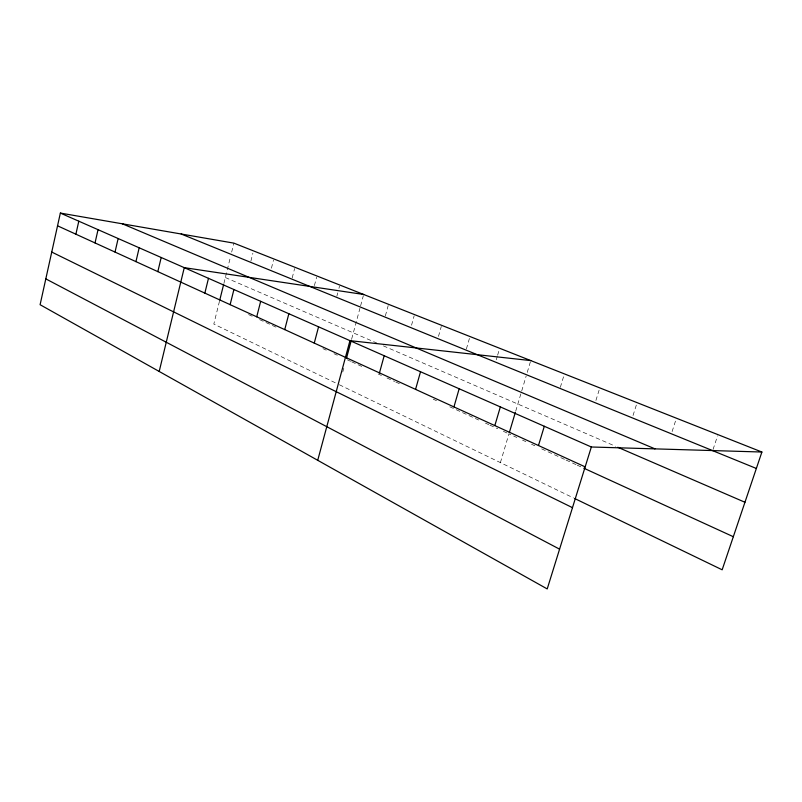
<?xml version="1.0" encoding="UTF-8"?>
<svg xmlns="http://www.w3.org/2000/svg" width="802" height="802" viewBox="0 0 802 802"><rect width="100%" height="100%" fill="white"/><g stroke="black" fill="none" stroke-linecap="round" stroke-linejoin="round"><path stroke-width="0.6" stroke-dasharray="4.01 3.01" d="M219.477 301.231L213.813 324.068L337.151 383.687M223.888 283.457L230.525 256.69M231.658 252.119L233.883 243.136M250.876 261.171L252.891 253.171M271.427 268.239L273.502 260.089M292.189 277.963L294.635 268.48M314.394 285.652L316.61 277.191M336.85 296.229L337.742 292.88M338.925 288.399L339.517 286.164M342.765 372.028L344.018 367.396M351.697 338.885L359.968 308.199M360.589 305.883L363.356 295.617M385.351 315.948L388.218 305.482M411.526 325.271L414.163 315.777M438.473 336.419L441.3 326.424M466.383 349.01L469.641 337.672M496.268 359.857L497.28 356.389M497.621 355.226L499.315 349.431M500.398 462.604L508.949 433.882L516.839 437.501M515.696 411.195L526.182 375.958M527.235 372.419L530.403 361.772M560.337 387.316L563.726 376.128M595.906 400.489L599.094 390.193M633.019 415.546L636.718 403.827M672.096 431.596L675.695 420.438M713.048 449.511L717.579 435.787M225.352 277.532L376.709 342.995M383.376 345.883L615.505 446.273M248.55 314.554L254.064 317.081M259.567 319.597L278.043 328.068M322.935 348.639L326.254 350.163M334.013 353.712L337.331 355.236M347.296 359.807L350.604 361.321M351.707 361.822L363.837 367.386M378.153 373.943L381.451 375.456M386.955 377.973L394.654 381.501M395.747 382.013L401.251 384.529M433.22 399.185L436.529 400.699M449.792 406.774L478.684 420.017M485.41 423.095L488.769 424.639M489.892 425.15L497.741 428.749M503.345 431.316L507.826 433.371M522.483 440.087L525.871 441.641M531.505 444.228L534.894 445.782M541.661 448.879L564.969 459.556M566.072 460.067L576.057 464.639M577.189 465.16L583.976 468.268M339.336 384.749L573.48 497.932"/><path stroke-width="1.2" d="M761.9 452.027L233.883 243.136L60.361 213.071L40.1 304.71L547.215 588.929L591.345 446.995L761.9 452.027L722.161 569.801L574.593 498.473M75.889 234.194L78.796 221.192M95.027 242.936L98.044 229.673M115.027 252.069L118.145 238.535M135.939 261.632L139.177 247.798M157.834 271.627L161.192 257.492M159.197 371.466L184.27 267.657L363.667 294.474M204.851 293.111L208.48 278.324M219.768 300.048L223.598 284.64M230.134 304.66L233.913 289.532M256.73 316.81L260.67 301.321M284.74 329.612L288.85 313.732M314.264 343.096L318.564 326.825M317.722 460.308L349.953 340.649L530.764 360.589M346.524 358.103L351.376 340.088M379.466 372.89L384.188 355.727M415.566 389.381L420.529 371.737M453.942 406.915L459.165 388.769M494.834 425.591L500.348 406.905M509.3 432.689L515.345 412.388M538.473 445.531L544.307 426.273M181.182 234.004L712.527 450.574M712.667 450.664L756.356 468.468M122.375 223.818L654.993 448.869M617.791 447.265L744.948 502.263M60.361 213.071L591.345 446.995M57.543 225.813L585.169 466.864M583.976 468.268L733.329 536.718M51.739 252.059L572.488 507.666M45.814 278.885L559.585 549.159"/></g></svg>
